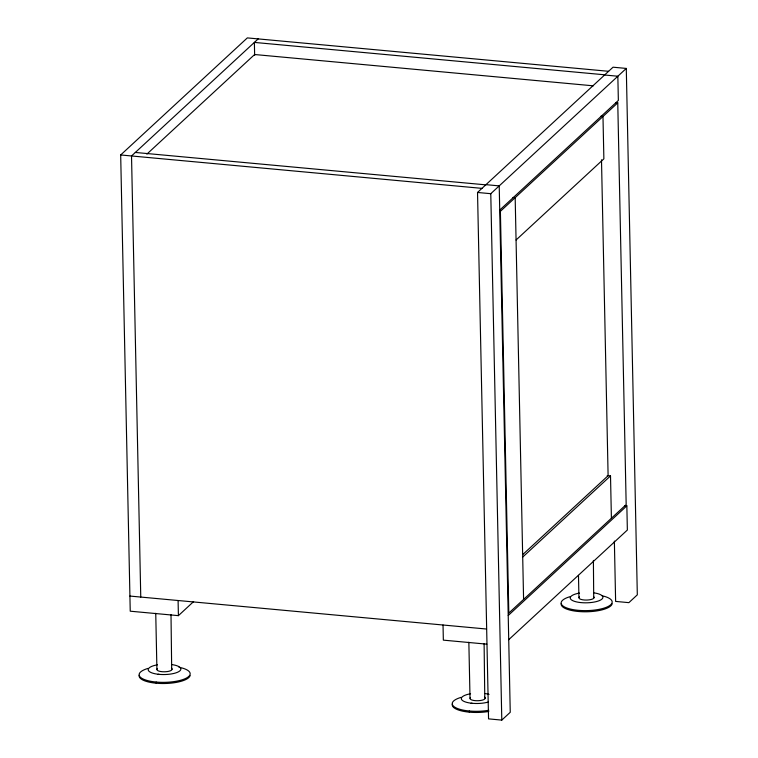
<?xml version="1.0" encoding="UTF-8"?>
<svg xmlns="http://www.w3.org/2000/svg" width="758" height="758" viewBox="0 0 758 758"><rect width="100%" height="100%" fill="white"/><g stroke="black" fill="none" stroke-linecap="round" stroke-linejoin="round"><path stroke-width="1.14" d="M171.005 614.653L171.696 670.081A7.656 2.426 -1.2 0 1 162.781 671.759A7.656 2.426 -1.2 0 1 156.915 669.267L157.323 668.698M484.106 643.599L484.798 699.028A7.656 2.426 -1.2 0 1 475.891 700.705A7.656 2.426 -1.2 0 1 470.017 698.213L470.434 697.644M593.4 560.408L593.722 598.356A7.656 2.426 -1.2 0 1 584.816 600.033A7.656 2.426 -1.2 0 1 578.941 597.531L579.396 596.906M193.603 601.596L178.405 615.648L130.234 611.194L120.683 154.964L247.335 37.9L608.617 71.299M258.175 38.904L131.522 155.968L140.761 597.067M146.872 154.12L254.631 54.519L593.306 85.825M485.973 184.658L499.219 185.881L510.248 712.293L501.796 720.1L488.55 718.878L477.531 192.466L613.042 67.197L626.288 68.428L637.317 594.84L628.875 602.648L615.629 601.416L614.368 541.089M477.531 192.466L490.777 193.688L626.288 68.428M499.721 210.089L618.357 100.435L617.846 76.226L604.6 75.004M617.761 102.832L500.394 211.311L508.808 613.08L626.174 504.601L617.761 102.832L615.553 102.633M516.056 240.011L603.87 158.848L602.98 116.495L600.772 116.287M522.897 554.439L608.106 475.683L601.492 159.805M522.698 557.073L610.512 475.901L611.403 518.264M508.22 615.487L626.847 505.832L627.359 530.031L508.722 639.686M157.958 674.298L159.133 674.355M471.059 703.244L472.234 703.301M604.818 74.815L254.375 42.41L254.65 55.419M135.322 152.453L485.755 184.848M120.683 154.964L481.955 188.363M512.967 197.45L515.175 197.658L523.589 599.426M607.205 475.598L610.512 475.901M624.639 505.624L626.847 505.832M129.921 596.063L486.503 629.026M486.816 644.158L443.345 640.14L443.032 625.009M578.477 575.379L578.941 597.531M490.777 193.688L501.796 720.1M468.851 642.234L470.017 698.213M469.297 710.995L469.325 712.16M178.092 600.516L178.405 615.648M155.741 613.288L156.915 669.267M156.186 682.048L156.214 683.214M171.507 668.234A7.656 2.426 -1.2 0 1 172.151 669.456M179.021 667.277A25.526 8.101 -1.2 0 1 184.383 679.007A25.526 8.101 -1.2 0 1 146.806 680.371A25.526 8.101 -1.2 0 1 147.999 668.414M190.106 675.539A25.526 8.101 -1.2 0 1 162.733 683.526A25.526 8.101 -1.2 0 1 139.207 675.283M171.895 664.595A16.335 5.183 -1.2 0 1 177.164 672.412A16.335 5.183 -1.2 0 1 151.695 672.81A16.335 5.183 -1.2 0 1 157.456 664.823M484.618 697.17A7.656 2.426 -1.2 0 1 485.262 698.402M488.806 710.284A25.526 8.101 -1.2 0 1 456.382 708.029A25.526 8.101 -1.2 0 1 461.101 697.36M488.825 711.449A25.526 8.101 -1.2 0 1 452.318 704.229M488.285 702.041A16.335 5.183 -1.2 0 1 463.972 701.396A16.335 5.183 -1.2 0 1 470.566 693.769M485.006 693.542A16.335 5.183 -1.2 0 1 489.052 694.385M594.12 597.096A7.656 2.426 -1.2 0 1 594.177 597.73M593.931 592.86A16.335 5.183 -1.2 0 1 599.199 600.677A16.335 5.183 -1.2 0 1 573.721 601.075A16.335 5.183 -1.2 0 1 579.482 593.088M602.127 595.779A25.526 8.101 -1.2 0 1 605.832 607.499A25.526 8.101 -1.2 0 1 568.519 608.551A25.526 8.101 -1.2 0 1 570.025 596.679M612.142 603.813A25.526 8.101 -1.2 0 1 584.769 611.791A25.526 8.101 -1.2 0 1 561.242 603.548"/></g></svg>
